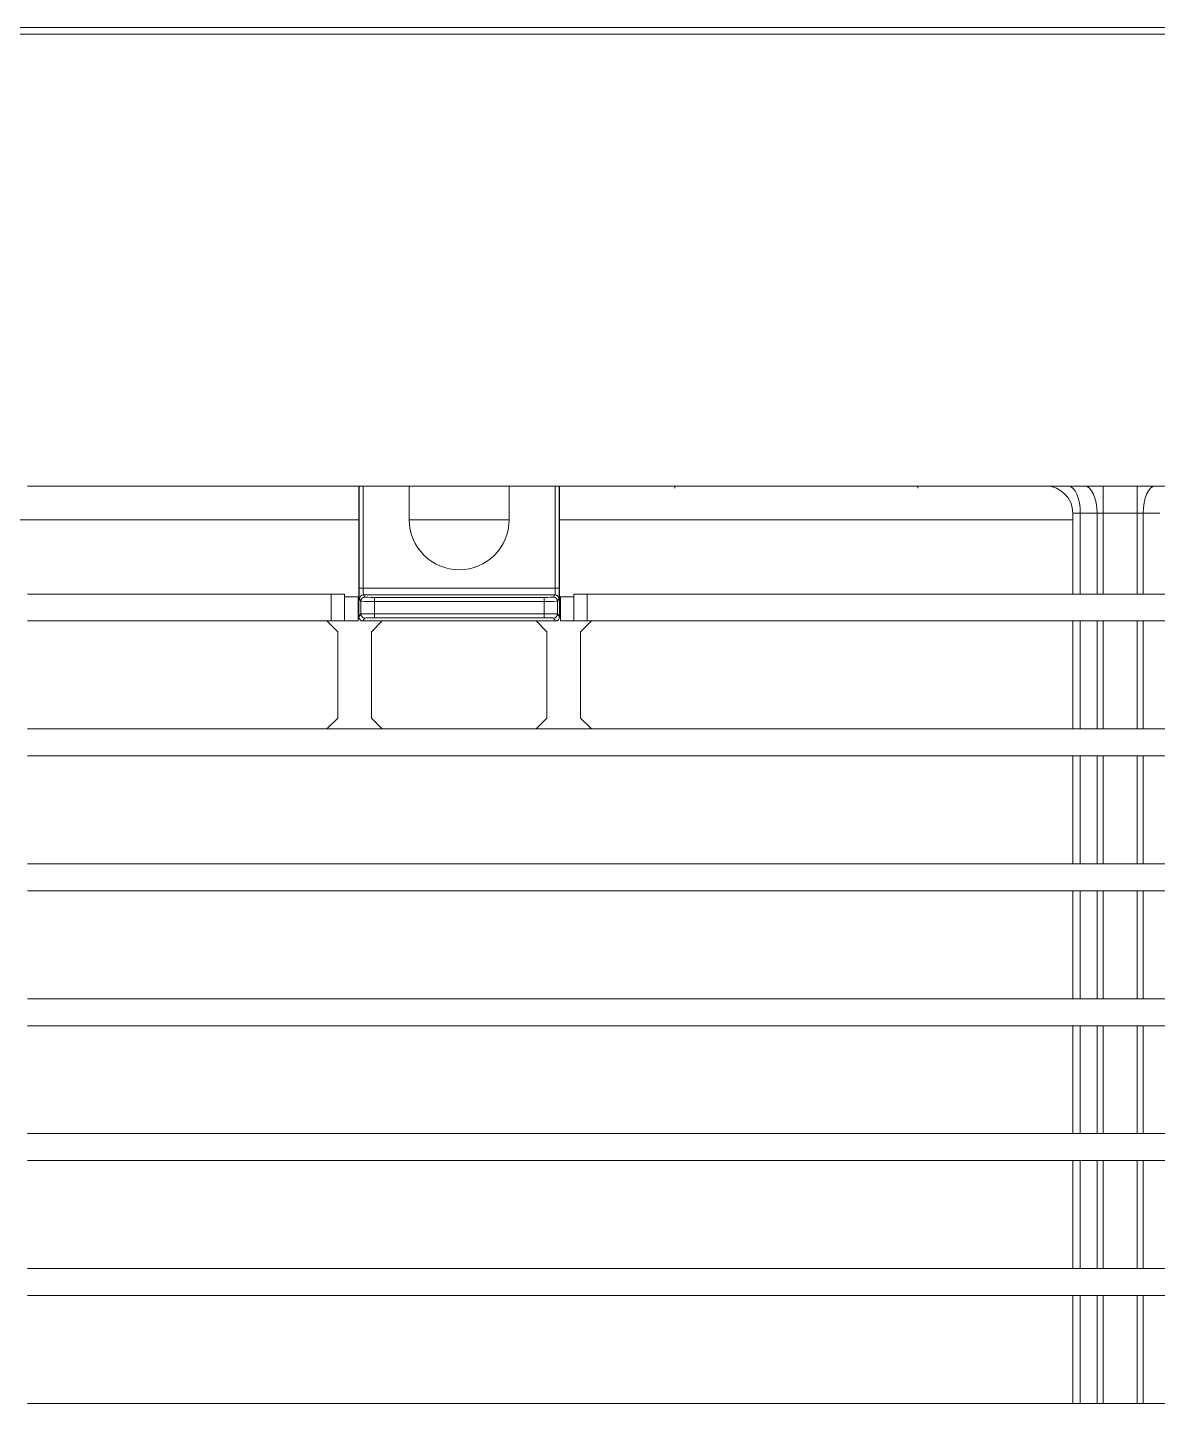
# Model space of a CAD drawing. Header units: metres. Extents: x -101133.8 to -101066.7, y -24899.3 to -24824.7.
# Drawn here: x -101110.0218 to -101109.938, y -24853.3124 to -24853.2104 of the extents above; entities that cross this region are included whole.
import ezdxf

# ---------------------------------------------------------------- set-up
doc = ezdxf.new("R2010")
doc.units = ezdxf.units.M
doc.header["$LTSCALE"] = 0.2
doc.layers.add('CMT-CVC-MATERIEL', color=30, linetype='Continuous')

# ---------------------------------------------------------------- blocks, each defined once
blk = doc.blocks.new('Cassette 600x600')
at = {"linetype": 'Continuous', "lineweight": 13}
for p, q in [((-20465.93, 461.01), (-20095.53, 461.01)), ((-20095.53, 460.51), (-20465.93, 460.51)), ((-20143.73, 427.01), (-20417.73, 427.01)), ((-20393.17, 417.31), (-20393.17, 427.01)), ((-20393.14, 419.44), (-20393.14, 427.01)), ((-20392.84, 427.01), (-20392.84, 419.44)), ((-20389.43, 427.01), (-20389.43, 424.51)), ((-20382.03, 427.01), (-20382.03, 424.51)), ((-20378.62, 419.44), (-20378.62, 427.01)), ((-20378.32, 427.01), (-20378.32, 419.44)), ((-20378.29, 417.31), (-20378.29, 427.01)), ((-20369.73, 427.01), (-20369.73, 426.85)), ((-20351.73, 426.85), (-20351.73, 427.01)), ((-20340.4, 426.97), (-20340.57, 427.01)), ((-20340.23, 426.85), (-20340.4, 426.97)), ((-20340.07, 426.67), (-20340.23, 426.85)), ((-20339.94, 426.42), (-20340.07, 426.67)), ((-20339.83, 426.12), (-20339.94, 426.42)), ((-20339.16, 426.97), (-20339.34, 427.01)), ((-20338.99, 426.85), (-20339.16, 426.97)), ((-20338.84, 426.67), (-20338.99, 426.85)), ((-20338.7, 426.42), (-20338.84, 426.67)), ((-20338.59, 426.12), (-20338.7, 426.42)), ((-20337.99, 425.01), (-20337.99, 427.01)), ((-20335.47, 425.01), (-20335.47, 427.01)), ((-20334.87, 426.12), (-20334.76, 426.42)), ((-20334.76, 426.42), (-20334.62, 426.67)), ((-20334.62, 426.67), (-20334.47, 426.85)), ((-20334.47, 426.85), (-20334.3, 426.97)), ((-20334.3, 426.97), (-20334.12, 427.01)), ((-20339.75, 425.77), (-20339.83, 426.12)), ((-20339.69, 425.4), (-20339.75, 425.77)), ((-20339.68, 425.01), (-20339.69, 425.4)), ((-20338.51, 425.77), (-20338.59, 426.12)), ((-20338.46, 425.4), (-20338.51, 425.77)), ((-20338.44, 425.01), (-20338.46, 425.4)), ((-20335.02, 425.01), (-20335, 425.4)), ((-20335, 425.4), (-20334.95, 425.77)), ((-20334.95, 425.77), (-20334.87, 426.12)), ((-20448.23, 424.51), (-20393.17, 424.51)), ((-20389.43, 424.51), (-20382.03, 424.51)), ((-20378.29, 424.51), (-20340.23, 424.51)), ((-20339.68, 425.01), (-20340.23, 425.01)), ((-20340.23, 425.01), (-20340.23, 419.01)), ((-20338.44, 425.01), (-20339.68, 425.01)), ((-20339.68, 425.01), (-20339.68, 419.01)), ((-20337.99, 425.01), (-20338.44, 425.01)), ((-20338.44, 425.01), (-20338.44, 419.01)), ((-20335.47, 425.01), (-20337.99, 425.01)), ((-20337.99, 425.01), (-20337.99, 419.01)), ((-20335.02, 425.01), (-20335.47, 425.01)), ((-20335.47, 425.01), (-20335.47, 419.01)), ((-20333.78, 425.01), (-20335.02, 425.01)), ((-20335.02, 425.01), (-20335.02, 419.01)), ((-20392.84, 419.44), (-20393.14, 419.44)), ((-20392.84, 419.44), (-20378.62, 419.44)), ((-20378.32, 419.44), (-20378.62, 419.44)), ((-20417.73, 419.01), (-20395.23, 419.01)), ((-20395.23, 419.01), (-20395.23, 417.01)), ((-20394.23, 419.01), (-20395.23, 419.01)), ((-20394.23, 417.01), (-20394.23, 419.01)), ((-20393.23, 418.81), (-20394.23, 418.81)), ((-20393.23, 417.01), (-20393.23, 418.81)), ((-20393.17, 418.81), (-20393.23, 418.81)), ((-20393.02, 418.48), (-20393.13, 418.64)), ((-20393.02, 417.53), (-20393.02, 418.48)), ((-20392.83, 418.94), (-20392.72, 418.78)), ((-20378.63, 418.94), (-20392.83, 418.94)), ((-20392.02, 418.76), (-20379.44, 418.76)), ((-20392.02, 418.46), (-20392.02, 418.76)), ((-20379.44, 418.46), (-20392.02, 418.46)), ((-20392.02, 418.46), (-20392.02, 417.55)), ((-20379.44, 418.76), (-20379.44, 418.46)), ((-20379.44, 417.55), (-20379.44, 418.46)), ((-20378.74, 418.78), (-20378.63, 418.94)), ((-20378.33, 418.64), (-20378.44, 418.48)), ((-20378.44, 418.48), (-20378.44, 417.53)), ((-20378.23, 418.81), (-20378.29, 418.81)), ((-20378.23, 418.81), (-20378.23, 417.01)), ((-20377.23, 418.81), (-20378.23, 418.81)), ((-20377.23, 419.01), (-20377.23, 417.01)), ((-20376.23, 419.01), (-20377.23, 419.01)), ((-20376.23, 417.01), (-20376.23, 419.01)), ((-20185.23, 419.01), (-20376.23, 419.01)), ((-20393.17, 417.31), (-20393.02, 417.53)), ((-20392.72, 417.23), (-20392.87, 417.01)), ((-20392.02, 417.55), (-20379.44, 417.55)), ((-20392.02, 417.55), (-20392.02, 417.25)), ((-20379.44, 417.25), (-20392.02, 417.25)), ((-20379.44, 417.55), (-20379.44, 417.25)), ((-20378.59, 417.01), (-20378.74, 417.23)), ((-20378.44, 417.53), (-20378.29, 417.31)), ((-20417.73, 417.01), (-20395.23, 417.01)), ((-20394.73, 416.21), (-20395.53, 417.01)), ((-20395.23, 417.01), (-20394.23, 417.01)), ((-20394.73, 409.81), (-20394.73, 416.21)), ((-20394.23, 417.01), (-20393.23, 417.01)), ((-20378.59, 417.01), (-20392.87, 417.01)), ((-20391.43, 417.01), (-20392.23, 416.21)), ((-20392.23, 416.21), (-20392.23, 409.81)), ((-20379.23, 416.21), (-20380.03, 417.01)), ((-20379.23, 409.81), (-20379.23, 416.21)), ((-20378.23, 417.01), (-20377.23, 417.01)), ((-20377.23, 417.01), (-20376.23, 417.01)), ((-20375.93, 417.01), (-20376.73, 416.21)), ((-20376.73, 416.21), (-20376.73, 409.81)), ((-20185.23, 417.01), (-20376.23, 417.01)), ((-20340.23, 417.01), (-20340.23, 409.01)), ((-20339.68, 417.01), (-20339.68, 409.01)), ((-20338.44, 417.01), (-20338.44, 409.01)), ((-20337.99, 417.01), (-20337.99, 409.01)), ((-20335.47, 417.01), (-20335.47, 409.01)), ((-20335.02, 417.01), (-20335.02, 409.01)), ((-20395.53, 409.01), (-20394.73, 409.81)), ((-20392.23, 409.81), (-20391.43, 409.01)), ((-20380.03, 409.01), (-20379.23, 409.81)), ((-20376.73, 409.81), (-20375.93, 409.01)), ((-20143.73, 409.01), (-20417.73, 409.01)), ((-20143.73, 407.01), (-20417.73, 407.01)), ((-20340.23, 407.01), (-20340.23, 399.01)), ((-20339.68, 407.01), (-20339.68, 399.01)), ((-20338.44, 407.01), (-20338.44, 399.01)), ((-20337.99, 407.01), (-20337.99, 399.01)), ((-20335.47, 407.01), (-20335.47, 399.01)), ((-20335.02, 407.01), (-20335.02, 399.01)), ((-20143.73, 399.01), (-20417.73, 399.01)), ((-20143.73, 397.01), (-20417.73, 397.01)), ((-20340.23, 397.01), (-20340.23, 389.01)), ((-20339.68, 397.01), (-20339.68, 389.01)), ((-20338.44, 397.01), (-20338.44, 389.01)), ((-20337.99, 397.01), (-20337.99, 389.01)), ((-20335.47, 397.01), (-20335.47, 389.01)), ((-20335.02, 397.01), (-20335.02, 389.01)), ((-20143.73, 389.01), (-20417.73, 389.01)), ((-20143.73, 387.01), (-20417.73, 387.01)), ((-20340.23, 387.01), (-20340.23, 379.01)), ((-20339.68, 387.01), (-20339.68, 379.01)), ((-20338.44, 387.01), (-20338.44, 379.01)), ((-20337.99, 387.01), (-20337.99, 379.01)), ((-20335.47, 387.01), (-20335.47, 379.01)), ((-20335.02, 387.01), (-20335.02, 379.01)), ((-20143.73, 379.01), (-20417.73, 379.01)), ((-20143.73, 377.01), (-20417.73, 377.01)), ((-20340.23, 377.01), (-20340.23, 369.01)), ((-20339.68, 377.01), (-20339.68, 369.01)), ((-20338.44, 377.01), (-20338.44, 369.01)), ((-20337.99, 377.01), (-20337.99, 369.01)), ((-20335.47, 377.01), (-20335.47, 369.01)), ((-20335.02, 377.01), (-20335.02, 369.01)), ((-20143.73, 369.01), (-20417.73, 369.01)), ((-20143.73, 367.01), (-20417.73, 367.01)), ((-20340.23, 367.01), (-20340.23, 359.01)), ((-20339.68, 367.01), (-20339.68, 359.01)), ((-20338.44, 367.01), (-20338.44, 359.01)), ((-20337.99, 367.01), (-20337.99, 359.01)), ((-20335.47, 367.01), (-20335.47, 359.01)), ((-20335.02, 367.01), (-20335.02, 359.01)), ((-20143.73, 359.01), (-20417.73, 359.01))]:
    blk.add_line(p, q, dxfattribs=at)
for centre, radius, start, end in [((-20342.23, 425.01), 2, 0, 90), ((-20385.73, 424.51), 3.7, 180, 0), ((-20392.83, 418.64), 0.3, 90.0261, 179.9625), ((-20392.72, 418.48), 0.3, 90.0239, 179.9662), ((-20378.74, 418.48), 0.3, 0.0338, 89.9761), ((-20378.63, 418.64), 0.3, 0.0375, 89.9739), ((-20392.72, 417.53), 0.3, 180.0367, 269.9761), ((-20378.74, 417.53), 0.3, 270.0239, 359.9633)]:
    blk.add_arc(centre, radius, start, end, dxfattribs=at)
for centre, major_axis, ratio, start_param, end_param in [((-20393.13, 419.44), (0, 0.8), 0.017455, 1.570796, 3.115413), ((-20392.83, 419.44), (0, 0.5), 0.027928, 1.570796, 3.115413), ((-20378.63, 419.44), (0, 0.5), 0.027928, 3.167773, 4.712389), ((-20378.33, 419.44), (0, 0.8), 0.017455, 3.167773, 4.712389), ((-20392.02, 418.48), (1, 0), 0.01833, 3.159046, 4.712389), ((-20392.02, 418.78), (0.7, 0), 0.026186, 3.159046, 4.712389), ((-20379.44, 418.78), (0.7, 0), 0.026186, 4.712389, 6.265732), ((-20379.44, 418.48), (1, 0), 0.01833, 4.712389, 6.265732), ((-20392.87, 417.31), (-0.166, -0.25), 0.999505, 5.300561, 6.870901), ((-20392.02, 417.53), (1, 0), 0.01833, 1.570796, 3.124139), ((-20392.02, 417.23), (0.7, 0), 0.026186, 1.570796, 3.124139), ((-20379.44, 417.53), (1, 0), 0.01833, 0.017453, 1.570796), ((-20379.44, 417.23), (0.7, 0), 0.026186, 0.017453, 1.570796), ((-20378.59, 417.31), (0.166, -0.25), 0.999505, 5.69547, 7.265809)]:
    blk.add_ellipse(centre, major_axis=major_axis, ratio=ratio, start_param=start_param, end_param=end_param, dxfattribs=at)

msp = doc.modelspace()

# ---------------------------------------------------------------- block references
at = {"layer": 'CMT-CVC-MATERIEL', "xscale": 0.001, "yscale": 0.001, "zscale": 0.001}
msp.add_blockref('Cassette 600x600', (-101089.60407, -24853.67138), dxfattribs=at)

doc.saveas('drawing.dxf')
